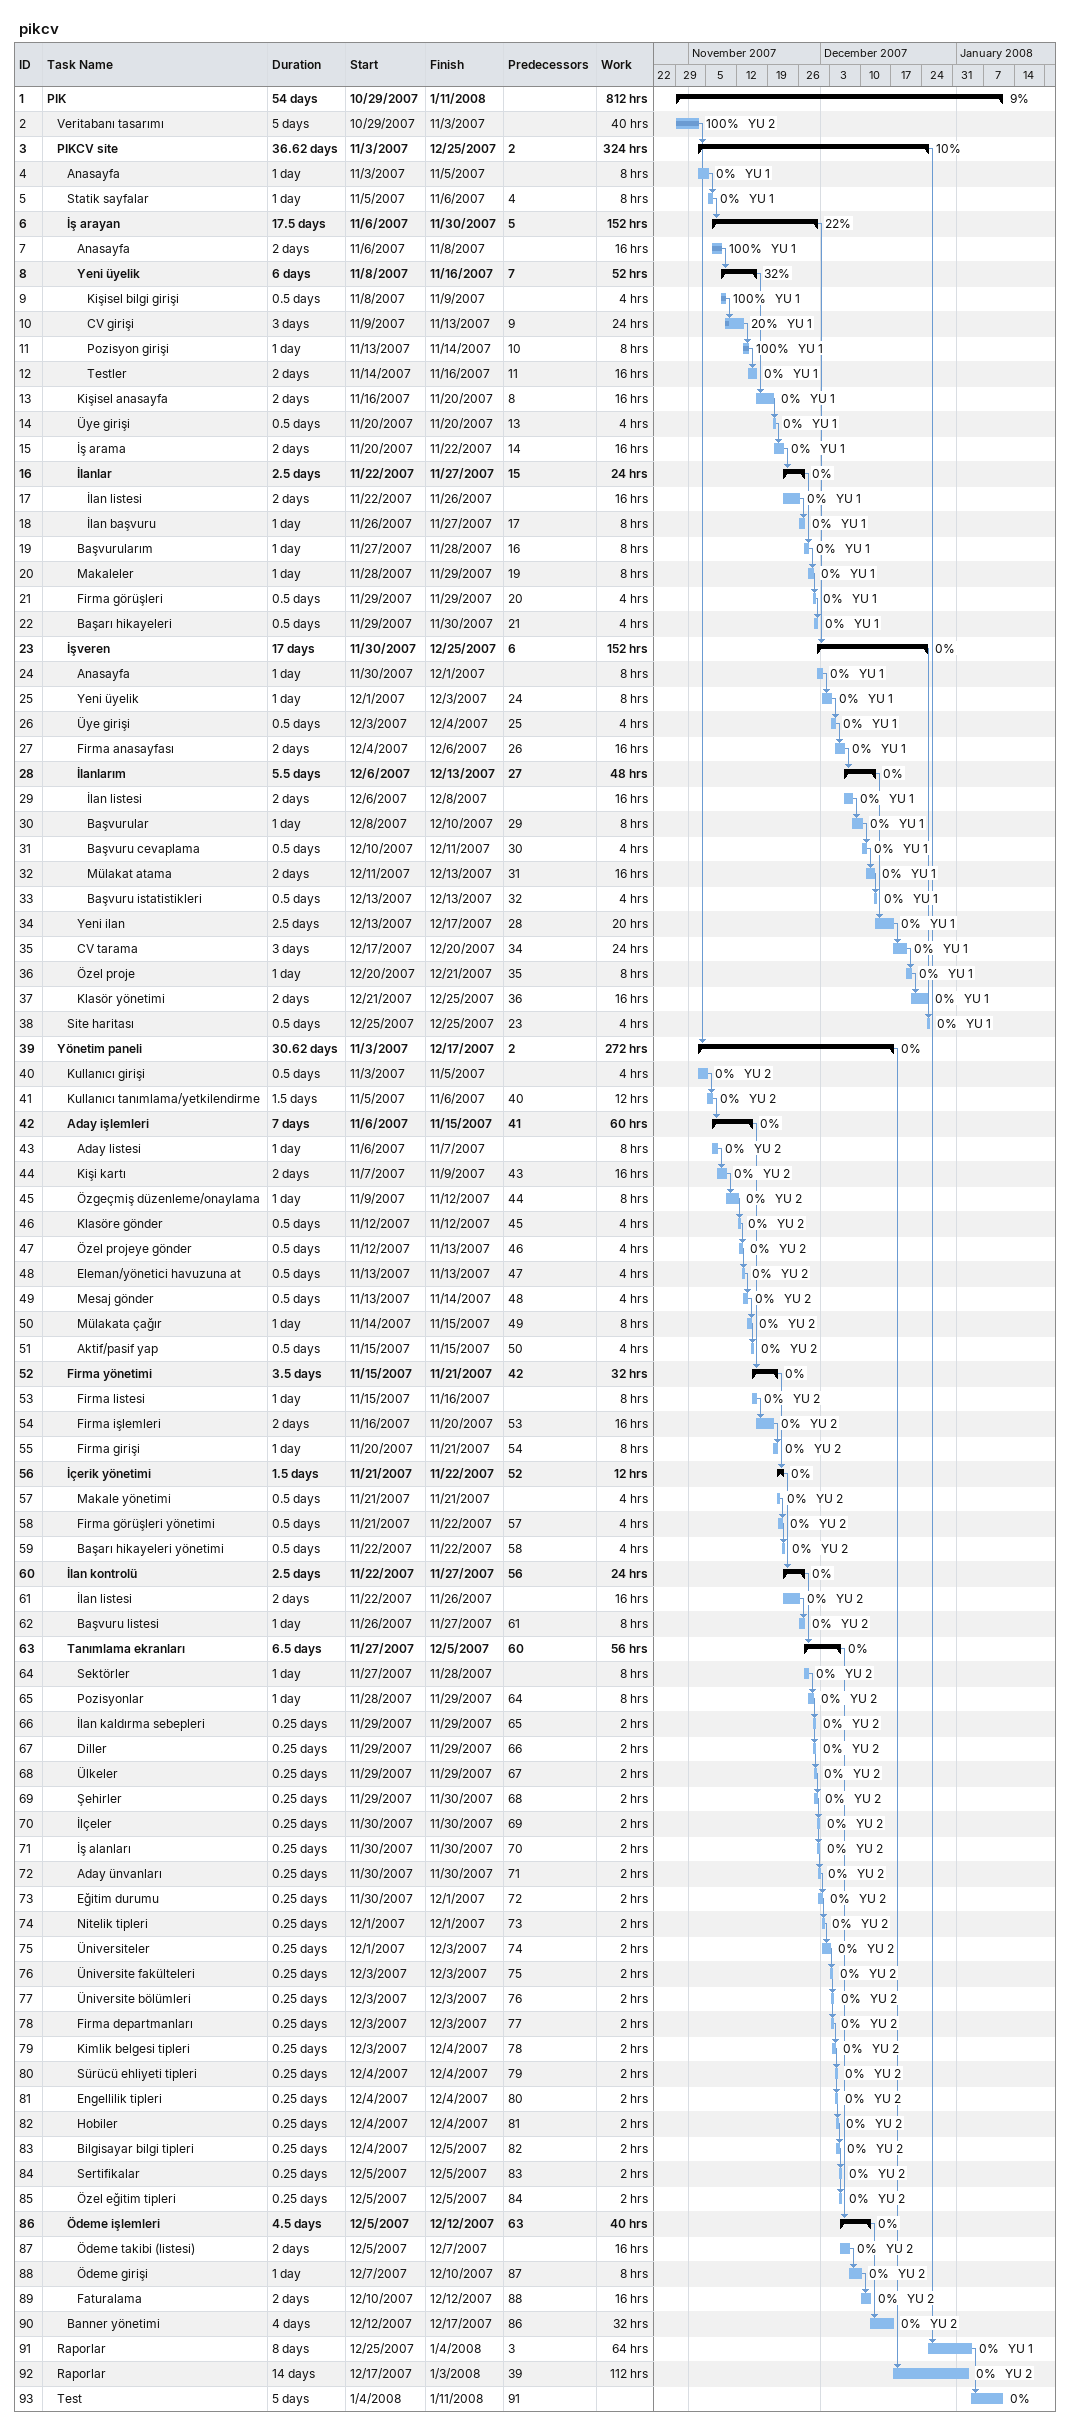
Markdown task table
pikcv

| ID | Level | Task | Duration | Start | Finish | Predecessors | Resources | % complete | Work (h) |
|---|---|---|---|---|---|---|---|---|---|
| 1 | 1 | **PIK** | 54d | 2007-10-29 | 2008-01-11 |  |  | 9 | 812 |
| 2 | 2 | Veritabanı tasarımı | 5d | 2007-10-29 | 2007-11-03 |  | YU 2 | 100 | 40 |
| 3 | 2 | **PIKCV site** | 36.62d | 2007-11-03 | 2007-12-25 | 2 |  | 10 | 324 |
| 4 | 3 | Anasayfa | 1d | 2007-11-03 | 2007-11-05 |  | YU 1 | 0 | 8 |
| 5 | 3 | Statik sayfalar | 1d | 2007-11-05 | 2007-11-06 | 4 | YU 1 | 0 | 8 |
| 6 | 3 | **İş arayan** | 17.5d | 2007-11-06 | 2007-11-30 | 5 |  | 22 | 152 |
| 7 | 4 | Anasayfa | 2d | 2007-11-06 | 2007-11-08 |  | YU 1 | 100 | 16 |
| 8 | 4 | **Yeni üyelik** | 6d | 2007-11-08 | 2007-11-16 | 7 |  | 32 | 52 |
| 9 | 5 | Kişisel bilgi girişi | 0.5d | 2007-11-08 | 2007-11-09 |  | YU 1 | 100 | 4 |
| 10 | 5 | CV girişi | 3d | 2007-11-09 | 2007-11-13 | 9 | YU 1 | 20 | 24 |
| 11 | 5 | Pozisyon girişi | 1d | 2007-11-13 | 2007-11-14 | 10 | YU 1 | 100 | 8 |
| 12 | 5 | Testler | 2d | 2007-11-14 | 2007-11-16 | 11 | YU 1 | 0 | 16 |
| 13 | 4 | Kişisel anasayfa | 2d | 2007-11-16 | 2007-11-20 | 8 | YU 1 | 0 | 16 |
| 14 | 4 | Üye girişi | 0.5d | 2007-11-20 | 2007-11-20 | 13 | YU 1 | 0 | 4 |
| 15 | 4 | İş arama | 2d | 2007-11-20 | 2007-11-22 | 14 | YU 1 | 0 | 16 |
| 16 | 4 | **İlanlar** | 2.5d | 2007-11-22 | 2007-11-27 | 15 |  | 0 | 24 |
| 17 | 5 | İlan listesi | 2d | 2007-11-22 | 2007-11-26 |  | YU 1 | 0 | 16 |
| 18 | 5 | İlan başvuru | 1d | 2007-11-26 | 2007-11-27 | 17 | YU 1 | 0 | 8 |
| 19 | 4 | Başvurularım | 1d | 2007-11-27 | 2007-11-28 | 16 | YU 1 | 0 | 8 |
| 20 | 4 | Makaleler | 1d | 2007-11-28 | 2007-11-29 | 19 | YU 1 | 0 | 8 |
| 21 | 4 | Firma görüşleri | 0.5d | 2007-11-29 | 2007-11-29 | 20 | YU 1 | 0 | 4 |
| 22 | 4 | Başarı hikayeleri | 0.5d | 2007-11-29 | 2007-11-30 | 21 | YU 1 | 0 | 4 |
| 23 | 3 | **İşveren** | 17d | 2007-11-30 | 2007-12-25 | 6 |  | 0 | 152 |
| 24 | 4 | Anasayfa | 1d | 2007-11-30 | 2007-12-01 |  | YU 1 | 0 | 8 |
| 25 | 4 | Yeni üyelik | 1d | 2007-12-01 | 2007-12-03 | 24 | YU 1 | 0 | 8 |
| 26 | 4 | Üye girişi | 0.5d | 2007-12-03 | 2007-12-04 | 25 | YU 1 | 0 | 4 |
| 27 | 4 | Firma anasayfası | 2d | 2007-12-04 | 2007-12-06 | 26 | YU 1 | 0 | 16 |
| 28 | 4 | **İlanlarım** | 5.5d | 2007-12-06 | 2007-12-13 | 27 |  | 0 | 48 |
| 29 | 5 | İlan listesi | 2d | 2007-12-06 | 2007-12-08 |  | YU 1 | 0 | 16 |
| 30 | 5 | Başvurular | 1d | 2007-12-08 | 2007-12-10 | 29 | YU 1 | 0 | 8 |
| 31 | 5 | Başvuru cevaplama | 0.5d | 2007-12-10 | 2007-12-11 | 30 | YU 1 | 0 | 4 |
| 32 | 5 | Mülakat atama | 2d | 2007-12-11 | 2007-12-13 | 31 | YU 1 | 0 | 16 |
| 33 | 5 | Başvuru istatistikleri | 0.5d | 2007-12-13 | 2007-12-13 | 32 | YU 1 | 0 | 4 |
| 34 | 4 | Yeni ilan | 2.5d | 2007-12-13 | 2007-12-17 | 28 | YU 1 | 0 | 20 |
| 35 | 4 | CV tarama | 3d | 2007-12-17 | 2007-12-20 | 34 | YU 1 | 0 | 24 |
| 36 | 4 | Özel proje | 1d | 2007-12-20 | 2007-12-21 | 35 | YU 1 | 0 | 8 |
| 37 | 4 | Klasör yönetimi | 2d | 2007-12-21 | 2007-12-25 | 36 | YU 1 | 0 | 16 |
| 38 | 3 | Site haritası | 0.5d | 2007-12-25 | 2007-12-25 | 23 | YU 1 | 0 | 4 |
| 39 | 2 | **Yönetim paneli** | 30.62d | 2007-11-03 | 2007-12-17 | 2 |  | 0 | 272 |
| 40 | 3 | Kullanıcı girişi | 0.5d | 2007-11-03 | 2007-11-05 |  | YU 2 | 0 | 4 |
| 41 | 3 | Kullanıcı tanımlama/yetkilendirme | 1.5d | 2007-11-05 | 2007-11-06 | 40 | YU 2 | 0 | 12 |
| 42 | 3 | **Aday işlemleri** | 7d | 2007-11-06 | 2007-11-15 | 41 |  | 0 | 60 |
| 43 | 4 | Aday listesi | 1d | 2007-11-06 | 2007-11-07 |  | YU 2 | 0 | 8 |
| 44 | 4 | Kişi kartı | 2d | 2007-11-07 | 2007-11-09 | 43 | YU 2 | 0 | 16 |
| 45 | 4 | Özgeçmiş düzenleme/onaylama | 1d | 2007-11-09 | 2007-11-12 | 44 | YU 2 | 0 | 8 |
| 46 | 4 | Klasöre gönder | 0.5d | 2007-11-12 | 2007-11-12 | 45 | YU 2 | 0 | 4 |
| 47 | 4 | Özel projeye gönder | 0.5d | 2007-11-12 | 2007-11-13 | 46 | YU 2 | 0 | 4 |
| 48 | 4 | Eleman/yönetici havuzuna at | 0.5d | 2007-11-13 | 2007-11-13 | 47 | YU 2 | 0 | 4 |
| 49 | 4 | Mesaj gönder | 0.5d | 2007-11-13 | 2007-11-14 | 48 | YU 2 | 0 | 4 |
| 50 | 4 | Mülakata çağır | 1d | 2007-11-14 | 2007-11-15 | 49 | YU 2 | 0 | 8 |
| 51 | 4 | Aktif/pasif yap | 0.5d | 2007-11-15 | 2007-11-15 | 50 | YU 2 | 0 | 4 |
| 52 | 3 | **Firma yönetimi** | 3.5d | 2007-11-15 | 2007-11-21 | 42 |  | 0 | 32 |
| 53 | 4 | Firma listesi | 1d | 2007-11-15 | 2007-11-16 |  | YU 2 | 0 | 8 |
| 54 | 4 | Firma işlemleri | 2d | 2007-11-16 | 2007-11-20 | 53 | YU 2 | 0 | 16 |
| 55 | 4 | Firma girişi | 1d | 2007-11-20 | 2007-11-21 | 54 | YU 2 | 0 | 8 |
| 56 | 3 | **İçerik yönetimi** | 1.5d | 2007-11-21 | 2007-11-22 | 52 |  | 0 | 12 |
| 57 | 4 | Makale yönetimi | 0.5d | 2007-11-21 | 2007-11-21 |  | YU 2 | 0 | 4 |
| 58 | 4 | Firma görüşleri yönetimi | 0.5d | 2007-11-21 | 2007-11-22 | 57 | YU 2 | 0 | 4 |
| 59 | 4 | Başarı hikayeleri yönetimi | 0.5d | 2007-11-22 | 2007-11-22 | 58 | YU 2 | 0 | 4 |
| 60 | 3 | **İlan kontrolü** | 2.5d | 2007-11-22 | 2007-11-27 | 56 |  | 0 | 24 |
| 61 | 4 | İlan listesi | 2d | 2007-11-22 | 2007-11-26 |  | YU 2 | 0 | 16 |
| 62 | 4 | Başvuru listesi | 1d | 2007-11-26 | 2007-11-27 | 61 | YU 2 | 0 | 8 |
| 63 | 3 | **Tanımlama ekranları** | 6.5d | 2007-11-27 | 2007-12-05 | 60 |  | 0 | 56 |
| 64 | 4 | Sektörler | 1d | 2007-11-27 | 2007-11-28 |  | YU 2 | 0 | 8 |
| 65 | 4 | Pozisyonlar | 1d | 2007-11-28 | 2007-11-29 | 64 | YU 2 | 0 | 8 |
| 66 | 4 | İlan kaldırma sebepleri | 0.25d | 2007-11-29 | 2007-11-29 | 65 | YU 2 | 0 | 2 |
| 67 | 4 | Diller | 0.25d | 2007-11-29 | 2007-11-29 | 66 | YU 2 | 0 | 2 |
| 68 | 4 | Ülkeler | 0.25d | 2007-11-29 | 2007-11-29 | 67 | YU 2 | 0 | 2 |
| 69 | 4 | Şehirler | 0.25d | 2007-11-29 | 2007-11-30 | 68 | YU 2 | 0 | 2 |
| 70 | 4 | İlçeler | 0.25d | 2007-11-30 | 2007-11-30 | 69 | YU 2 | 0 | 2 |
| 71 | 4 | İş alanları | 0.25d | 2007-11-30 | 2007-11-30 | 70 | YU 2 | 0 | 2 |
| 72 | 4 | Aday ünvanları | 0.25d | 2007-11-30 | 2007-11-30 | 71 | YU 2 | 0 | 2 |
| 73 | 4 | Eğitim durumu | 0.25d | 2007-11-30 | 2007-12-01 | 72 | YU 2 | 0 | 2 |
| 74 | 4 | Nitelik tipleri | 0.25d | 2007-12-01 | 2007-12-01 | 73 | YU 2 | 0 | 2 |
| 75 | 4 | Üniversiteler | 0.25d | 2007-12-01 | 2007-12-03 | 74 | YU 2 | 0 | 2 |
| 76 | 4 | Üniversite fakülteleri | 0.25d | 2007-12-03 | 2007-12-03 | 75 | YU 2 | 0 | 2 |
| 77 | 4 | Üniversite bölümleri | 0.25d | 2007-12-03 | 2007-12-03 | 76 | YU 2 | 0 | 2 |
| 78 | 4 | Firma departmanları | 0.25d | 2007-12-03 | 2007-12-03 | 77 | YU 2 | 0 | 2 |
| 79 | 4 | Kimlik belgesi tipleri | 0.25d | 2007-12-03 | 2007-12-04 | 78 | YU 2 | 0 | 2 |
| 80 | 4 | Sürücü ehliyeti tipleri | 0.25d | 2007-12-04 | 2007-12-04 | 79 | YU 2 | 0 | 2 |
| 81 | 4 | Engellilik tipleri | 0.25d | 2007-12-04 | 2007-12-04 | 80 | YU 2 | 0 | 2 |
| 82 | 4 | Hobiler | 0.25d | 2007-12-04 | 2007-12-04 | 81 | YU 2 | 0 | 2 |
| 83 | 4 | Bilgisayar bilgi tipleri | 0.25d | 2007-12-04 | 2007-12-05 | 82 | YU 2 | 0 | 2 |
| 84 | 4 | Sertifikalar | 0.25d | 2007-12-05 | 2007-12-05 | 83 | YU 2 | 0 | 2 |
| 85 | 4 | Özel eğitim tipleri | 0.25d | 2007-12-05 | 2007-12-05 | 84 | YU 2 | 0 | 2 |
| 86 | 3 | **Ödeme işlemleri** | 4.5d | 2007-12-05 | 2007-12-12 | 63 |  | 0 | 40 |
| 87 | 4 | Ödeme takibi (listesi) | 2d | 2007-12-05 | 2007-12-07 |  | YU 2 | 0 | 16 |
| 88 | 4 | Ödeme girişi | 1d | 2007-12-07 | 2007-12-10 | 87 | YU 2 | 0 | 8 |
| 89 | 4 | Faturalama | 2d | 2007-12-10 | 2007-12-12 | 88 | YU 2 | 0 | 16 |
| 90 | 3 | Banner yönetimi | 4d | 2007-12-12 | 2007-12-17 | 86 | YU 2 | 0 | 32 |
| 91 | 2 | Raporlar | 8d | 2007-12-25 | 2008-01-04 | 3 | YU 1 | 0 | 64 |
| 92 | 2 | Raporlar | 14d | 2007-12-17 | 2008-01-03 | 39 | YU 2 | 0 | 112 |
| 93 | 2 | Test | 5d | 2008-01-04 | 2008-01-11 | 91 |  | 0 |  |
